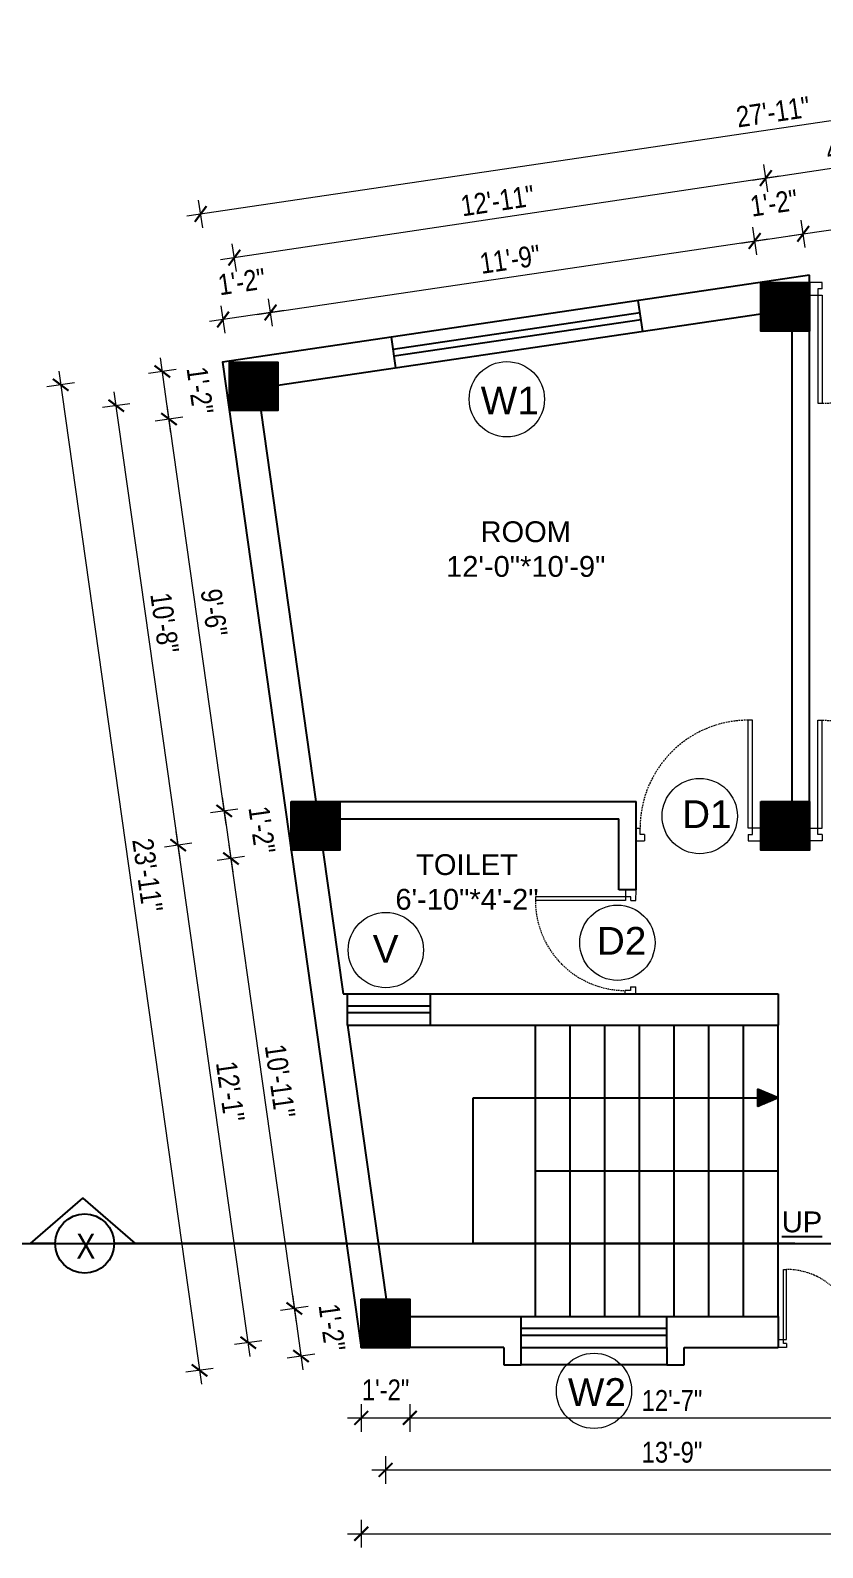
# Model space of a CAD drawing. Header units: inches. Extents: x -5142662 to -4941318, y -3361958 to -3160563.
# Drawn here: x -5009752.7 to -5009524.1, y -3262580.8 to -3262143.2 of the extents above; entities that cross this region are included whole.
import ezdxf

# ---------------------------------------------------------------- set-up
doc = ezdxf.new("R2010")
doc.units = ezdxf.units.IN
doc.header["$LTSCALE"] = 2
doc.header["$MEASUREMENT"] = 0
doc.header["$PDMODE"] = 34
doc.linetypes.add('HIDDEN', pattern=[0.375, 0.25, -0.125])
doc.layers.get('0').update_dxf_attribs({"linetype": 'CONTINUOUS'})
doc.layers.get('DEFPOINTS').update_dxf_attribs({"color": 141, "linetype": 'CONTINUOUS'})
doc.layers.add('A-Hatch', color=7, linetype='CONTINUOUS')
for name, color, linetype, lineweight in [('Annotate-Lite.w', 177, 'CONTINUOUS', 9), ('DIM 1-100', 4, 'CONTINUOUS', 13), ('Door-Window.w', 4, 'CONTINUOUS', 15), ('TEXT', 181, 'CONTINUOUS', 25)]:
    doc.layers.add(name, color=color, linetype=linetype, lineweight=lineweight)
doc.styles.add('ARAIL', font='ARIALN.TTF')
doc.styles.add('arial.', font='arial.ttf')
doc.styles.add('gaurav', font='arial.ttf')
doc.styles.get("Standard").update_dxf_attribs({"font": 'ARIALN.TTF'})
doc.dimstyles.new('1 by 96', dxfattribs={"dimtxt": 6, "dimasz": 4, "dimexe": 4, "dimexo": 4, "dimgap": 2, "dimtad": 1, "dimdec": 0, "dimzin": 0, "dimdsep": 46, "dimlunit": 4, "dimtxsty": 'Standard', "dimblk": 'ARCHTICK', "dimcen": 0, "dimdle": 4, "dimadec": 0, "dimazin": 0, "dimtfac": 1, "dimtdec": 0, "dimtix": 1, "dimtofl": 0, "dimtmove": 1, "dimatfit": 3, "dimldrblk": 'ARCHTICK', "dimfxl": 4, "dimfxlon": 1, "dimtolj": 1, "dimtzin": 0, "dimlwd": -1, "dimlwe": -1, "dimarcsym": 0})

# ---------------------------------------------------------------- blocks, each defined once
blk = doc.blocks.new('3-0')
at = {"ltscale": 3}
for p, q in [((11063.05, 10097.68), (11065.97, 10099.9)), ((11063.05, 10097.68), (11064.53, 10095.73)), ((11065.25, 10097.81), (11066.71, 10098.92)), ((11065.99, 10096.84), (11065.25, 10097.81)), ((11065.97, 10099.9), (11066.71, 10098.92)), ((11065.99, 10096.84), (11064.53, 10095.73)), ((11085.5, 10074.13), (11110.32, 10092.96)), ((11086.24, 10073.15), (11111.05, 10091.97)), ((11111.05, 10091.97), (11110.32, 10092.96)), ((11084.04, 10073.02), (11082.57, 10071.91)), ((11082.57, 10071.91), (11084.79, 10068.98)), ((11084.04, 10073.02), (11084.78, 10072.04)), ((11084.78, 10072.04), (11086.24, 10073.15)), ((11086.24, 10073.15), (11085.5, 10074.13)), ((11087.72, 10071.2), (11086.24, 10073.15)), ((11084.79, 10068.98), (11087.72, 10071.2))]:
    blk.add_line(p, q, dxfattribs=at)
at = {"layer": 'Door-Window.w', "color": 9, "linetype": 'HIDDEN', "lineweight": 18}
blk.add_arc((11085.5, 10074.13), 31.16, 37.1906, 127.1465, dxfattribs=at)
blk = doc.blocks.new('FDFDRE')
at = {"ltscale": 3}
for p, q in [((165701.11, -58637.82), (165701.1, -58641.5)), ((165704.78, -58637.83), (165701.11, -58637.82)), ((165704.78, -58639.66), (165703.55, -58639.66)), ((165703.55, -58639.66), (165703.55, -58641.5)), ((165704.78, -58639.66), (165704.78, -58637.83)), ((165766.98, -58637.83), (165770.65, -58637.82)), ((165766.98, -58639.66), (165766.98, -58637.83)), ((165766.98, -58639.66), (165768.2, -58639.66)), ((165768.2, -58639.66), (165768.2, -58641.5)), ((165770.65, -58637.82), (165770.65, -58641.5)), ((165701.1, -58641.5), (165703.55, -58641.5)), ((165703.55, -58641.5), (165703.53, -58672.63)), ((165703.55, -58641.5), (165704.78, -58641.5)), ((165704.78, -58641.5), (165704.76, -58672.65)), ((165766.98, -58641.5), (165767, -58672.65)), ((165768.2, -58641.5), (165766.98, -58641.5)), ((165770.65, -58641.5), (165768.2, -58641.5)), ((165768.2, -58641.5), (165768.22, -58672.63)), ((165703.53, -58672.63), (165704.76, -58672.65)), ((165768.22, -58672.63), (165767, -58672.65))]:
    blk.add_line(p, q, dxfattribs=at)
at = {"layer": 'Door-Window.w', "color": 9, "linetype": 'HIDDEN', "lineweight": 18}
for centre, start, end in [((165704.78, -58641.5), 269.96183, 3.38353), ((165766.98, -58641.5), 176.61647, 270.03817)]:
    blk.add_arc(centre, 31.16, start, end, dxfattribs=at)
blk = doc.blocks.new('_ArchTick')
at = {"color": 0, "linetype": 'ByBlock', "const_width": 0.15}
blk.add_lwpolyline([(-0.5, -0.5), (0.5, 0.5)], dxfattribs=at)
blk = doc.blocks.new('*D938')
at = {"layer": 'DEFPOINTS', "color": 0, "ltscale": 0.5, "transparency": 16777216}
for p in [(-5009657.19, -3262523.07), (-5009643.19, -3262523.07), (-5009643.19, -3262543.34)]:
    blk.add_point(p, dxfattribs=at)
at = {"layer": 'DIM 1-100', "color": 0, "ltscale": 0.5, "transparency": 16777216}
for p, q in [((-5009657.19, -3262539.34), (-5009657.19, -3262547.34)), ((-5009643.19, -3262539.34), (-5009643.19, -3262547.34)), ((-5009661.19, -3262543.34), (-5009639.19, -3262543.34))]:
    blk.add_line(p, q, dxfattribs=at)
at = {"layer": 'DIM 1-100', "color": 0, "ltscale": 0.5, "transparency": 16777216, "xscale": 4, "yscale": 4, "zscale": 4, "rotation": 180}
blk.add_blockref('_ArchTick', (-5009657.19, -3262543.34), dxfattribs=at)
at = {"layer": 'DIM 1-100', "color": 0, "ltscale": 0.5, "transparency": 16777216, "xscale": 4, "yscale": 4, "zscale": 4}
blk.add_blockref('_ArchTick', (-5009643.19, -3262543.34), dxfattribs=at)
at = {"layer": 'DIM 1-100', "color": 0, "ltscale": 0.5, "transparency": 16777216, "insert": (-5009650.19, -3262535.26), "char_height": 6, "attachment_point": 5}
blk.add_mtext('\\A1;1\'-2"', dxfattribs=at)
blk = doc.blocks.new('*D939')
at = {"layer": 'DEFPOINTS', "color": 0, "ltscale": 0.5, "transparency": 16777216}
for p in [(-5009643.19, -3262523.07), (-5009491.95, -3262523.07), (-5009491.95, -3262543.34)]:
    blk.add_point(p, dxfattribs=at)
at = {"layer": 'DIM 1-100', "color": 0, "ltscale": 0.5, "transparency": 16777216}
for p, q in [((-5009643.19, -3262539.34), (-5009643.19, -3262547.34)), ((-5009491.95, -3262539.34), (-5009491.95, -3262547.34)), ((-5009647.19, -3262543.34), (-5009487.95, -3262543.34))]:
    blk.add_line(p, q, dxfattribs=at)
at = {"layer": 'DIM 1-100', "color": 0, "ltscale": 0.5, "transparency": 16777216, "xscale": 4, "yscale": 4, "zscale": 4, "rotation": 180}
blk.add_blockref('_ArchTick', (-5009643.19, -3262543.34), dxfattribs=at)
at = {"layer": 'DIM 1-100', "color": 0, "ltscale": 0.5, "transparency": 16777216, "xscale": 4, "yscale": 4, "zscale": 4}
blk.add_blockref('_ArchTick', (-5009491.95, -3262543.34), dxfattribs=at)
at = {"layer": 'DIM 1-100', "color": 0, "ltscale": 0.5, "transparency": 16777216, "insert": (-5009567.57, -3262538.32), "char_height": 6, "attachment_point": 5}
blk.add_mtext('\\A1;12\'-7"', dxfattribs=at)
blk = doc.blocks.new('*D943')
at = {"layer": 'DEFPOINTS', "color": 0, "ltscale": 0.5, "transparency": 16777216}
for p in [(-5009695.26, -3262252.83), (-5009712.66, -3262255.28), (-5009677.4, -3262365.57)]:
    blk.add_point(p, dxfattribs=at)
at = {"layer": 'DIM 1-100', "color": 0, "ltscale": 0.5, "transparency": 16777216}
for p, q in [((-5009708.7, -3262254.72), (-5009716.62, -3262255.84)), ((-5009696.18, -3262372.25), (-5009713.21, -3262251.32)), ((-5009692.77, -3262367.74), (-5009700.7, -3262368.85))]:
    blk.add_line(p, q, dxfattribs=at)
at = {"layer": 'DIM 1-100', "color": 0, "ltscale": 0.5, "transparency": 16777216, "xscale": 4, "yscale": 4, "zscale": 4}
for p, rotation in [((-5009712.66, -3262255.28), 98.01894551889248), ((-5009696.73, -3262368.29), 278.0189455188925)]:
    blk.add_blockref('_ArchTick', p, dxfattribs=dict(at, rotation=rotation))
at = {"layer": 'DIM 1-100', "color": 0, "ltscale": 0.5, "transparency": 16777216, "insert": (-5009699.68, -3262311.08), "char_height": 6, "attachment_point": 5, "rotation": 278.0189}
blk.add_mtext('\\A1;9\'-6"', dxfattribs=at)
blk = doc.blocks.new('*D944')
at = {"layer": 'DEFPOINTS', "color": 0, "ltscale": 0.5, "transparency": 16777216}
for p in [(-5009714.59, -3262241.55), (-5009695.26, -3262238.83), (-5009695.26, -3262252.83)]:
    blk.add_point(p, dxfattribs=at)
at = {"layer": 'DIM 1-100', "color": 0, "ltscale": 0.5, "transparency": 16777216}
for p, q in [((-5009712.1, -3262259.24), (-5009715.15, -3262237.59)), ((-5009710.63, -3262240.99), (-5009718.55, -3262242.11)), ((-5009708.7, -3262254.72), (-5009716.62, -3262255.84))]:
    blk.add_line(p, q, dxfattribs=at)
at = {"layer": 'DIM 1-100', "color": 0, "ltscale": 0.5, "transparency": 16777216, "xscale": 4, "yscale": 4, "zscale": 4}
for p, rotation in [((-5009714.59, -3262241.55), 98.01894551889248), ((-5009712.66, -3262255.28), 278.0189455188925)]:
    blk.add_blockref('_ArchTick', p, dxfattribs=dict(at, rotation=rotation))
at = {"layer": 'DIM 1-100', "color": 0, "ltscale": 0.5, "transparency": 16777216, "insert": (-5009703.7, -3262247.02), "char_height": 6, "attachment_point": 5, "rotation": 278.0189}
blk.add_mtext('\\A1;1\'-2"', dxfattribs=at)
blk = doc.blocks.new('*D945')
at = {"layer": 'DEFPOINTS', "color": 0, "ltscale": 0.5, "transparency": 16777216}
for p in [(-5009677.4, -3262365.57), (-5009694.8, -3262382.02), (-5009677.4, -3262379.57)]:
    blk.add_point(p, dxfattribs=at)
at = {"layer": 'DIM 1-100', "color": 0, "ltscale": 0.5, "transparency": 16777216}
for p, q in [((-5009697.29, -3262364.33), (-5009694.24, -3262385.98)), ((-5009692.77, -3262367.74), (-5009700.7, -3262368.85)), ((-5009690.84, -3262381.46), (-5009698.76, -3262382.58))]:
    blk.add_line(p, q, dxfattribs=at)
at = {"layer": 'DIM 1-100', "color": 0, "ltscale": 0.5, "transparency": 16777216, "xscale": 4, "yscale": 4, "zscale": 4}
for p, rotation in [((-5009696.73, -3262368.29), 98.01894551889248), ((-5009694.8, -3262382.02), 278.0189455188925)]:
    blk.add_blockref('_ArchTick', p, dxfattribs=dict(at, rotation=rotation))
at = {"layer": 'DIM 1-100', "color": 0, "ltscale": 0.5, "transparency": 16777216, "insert": (-5009685.84, -3262373.76), "char_height": 6, "attachment_point": 5, "rotation": 278.0189}
blk.add_mtext('\\A1;1\'-2"', dxfattribs=at)
blk = doc.blocks.new('*D946')
at = {"layer": 'DEFPOINTS', "color": 0, "ltscale": 0.5, "transparency": 16777216}
for p in [(-5009677.4, -3262379.57), (-5009676.52, -3262511.79), (-5009657.19, -3262509.07)]:
    blk.add_point(p, dxfattribs=at)
at = {"layer": 'DIM 1-100', "color": 0, "ltscale": 0.5, "transparency": 16777216}
for p, q in [((-5009690.84, -3262381.46), (-5009698.76, -3262382.58)), ((-5009695.36, -3262378.06), (-5009675.96, -3262515.75)), ((-5009672.56, -3262511.24), (-5009680.48, -3262512.35))]:
    blk.add_line(p, q, dxfattribs=at)
at = {"layer": 'DIM 1-100', "color": 0, "ltscale": 0.5, "transparency": 16777216, "xscale": 4, "yscale": 4, "zscale": 4}
for p, rotation in [((-5009694.8, -3262382.02), 98.01894551889248), ((-5009676.52, -3262511.79), 278.0189455188925)]:
    blk.add_blockref('_ArchTick', p, dxfattribs=dict(at, rotation=rotation))
at = {"layer": 'DIM 1-100', "color": 0, "ltscale": 0.5, "transparency": 16777216, "insert": (-5009680.65, -3262446.2), "char_height": 6, "attachment_point": 5, "rotation": 278.0189}
blk.add_mtext('\\A1;10\'-11"', dxfattribs=at)
blk = doc.blocks.new('*D947')
at = {"layer": 'DEFPOINTS', "color": 0, "ltscale": 0.5, "transparency": 16777216}
for p in [(-5009657.19, -3262509.07), (-5009674.58, -3262525.52), (-5009657.19, -3262523.07)]:
    blk.add_point(p, dxfattribs=at)
at = {"layer": 'DIM 1-100', "color": 0, "ltscale": 0.5, "transparency": 16777216}
for p, q in [((-5009677.08, -3262507.83), (-5009674.03, -3262529.48)), ((-5009672.56, -3262511.24), (-5009680.48, -3262512.35)), ((-5009670.62, -3262524.96), (-5009678.55, -3262526.08))]:
    blk.add_line(p, q, dxfattribs=at)
at = {"layer": 'DIM 1-100', "color": 0, "ltscale": 0.5, "transparency": 16777216, "xscale": 4, "yscale": 4, "zscale": 4}
for p, rotation in [((-5009676.52, -3262511.79), 98.01894551889248), ((-5009674.58, -3262525.52), 278.0189455188925)]:
    blk.add_blockref('_ArchTick', p, dxfattribs=dict(at, rotation=rotation))
at = {"layer": 'DIM 1-100', "color": 0, "ltscale": 0.5, "transparency": 16777216, "insert": (-5009665.63, -3262517.26), "char_height": 6, "attachment_point": 5, "rotation": 278.0189}
blk.add_mtext('\\A1;1\'-2"', dxfattribs=at)
blk = doc.blocks.new('*D948')
at = {"layer": 'DEFPOINTS', "color": 0, "ltscale": 0.5, "transparency": 16777216}
for p in [(-5009670.4, -3262372.57), (-5009710.03, -3262378.15), (-5009650.19, -3262516.07)]:
    blk.add_point(p, dxfattribs=at)
at = {"layer": 'DIM 1-100', "color": 0, "ltscale": 0.5, "transparency": 16777216}
for p, q in [((-5009706.07, -3262377.59), (-5009713.99, -3262378.71)), ((-5009689.26, -3262525.61), (-5009710.59, -3262374.19)), ((-5009685.85, -3262521.09), (-5009693.78, -3262522.21))]:
    blk.add_line(p, q, dxfattribs=at)
at = {"layer": 'DIM 1-100', "color": 0, "ltscale": 0.5, "transparency": 16777216, "xscale": 4, "yscale": 4, "zscale": 4}
for p, rotation in [((-5009710.03, -3262378.15), 98.01894551876403), ((-5009689.81, -3262521.65), 278.018945518764)]:
    blk.add_blockref('_ArchTick', p, dxfattribs=dict(at, rotation=rotation))
at = {"layer": 'DIM 1-100', "color": 0, "ltscale": 0.5, "transparency": 16777216, "insert": (-5009694.96, -3262449.2), "char_height": 6, "attachment_point": 5, "rotation": 278.0189}
blk.add_mtext('\\A1;12\'-1"', dxfattribs=at)
blk = doc.blocks.new('*D949')
at = {"layer": 'DEFPOINTS', "color": 0, "ltscale": 0.5, "transparency": 16777216}
for p in [(-5009688.26, -3262245.83), (-5009727.89, -3262251.41), (-5009670.4, -3262372.57)]:
    blk.add_point(p, dxfattribs=at)
at = {"layer": 'DIM 1-100', "color": 0, "ltscale": 0.5, "transparency": 16777216}
for p, q in [((-5009709.47, -3262382.11), (-5009728.44, -3262247.45)), ((-5009723.92, -3262250.85), (-5009731.85, -3262251.97)), ((-5009706.07, -3262377.59), (-5009713.99, -3262378.71))]:
    blk.add_line(p, q, dxfattribs=at)
at = {"layer": 'DIM 1-100', "color": 0, "ltscale": 0.5, "transparency": 16777216, "xscale": 4, "yscale": 4, "zscale": 4}
for p, rotation in [((-5009727.89, -3262251.41), 98.018945518764), ((-5009710.03, -3262378.15), 278.018945518764)]:
    blk.add_blockref('_ArchTick', p, dxfattribs=dict(at, rotation=rotation))
at = {"layer": 'DIM 1-100', "color": 0, "ltscale": 0.5, "transparency": 16777216, "insert": (-5009713.94, -3262314.07), "char_height": 6, "attachment_point": 5, "rotation": 278.0189}
blk.add_mtext('\\A1;10\'-8"', dxfattribs=at)
blk = doc.blocks.new('*D950')
at = {"layer": 'DEFPOINTS', "color": 0, "ltscale": 0.5, "transparency": 16777216}
for p in [(-5009697.23, -3262238.83), (-5009657.19, -3262523.07), (-5009703.86, -3262529.64)]:
    blk.add_point(p, dxfattribs=at)
at = {"layer": 'DIM 1-100', "color": 0, "ltscale": 0.5, "transparency": 16777216}
for p, q in [((-5009744.46, -3262241.44), (-5009703.3, -3262533.61)), ((-5009739.94, -3262244.84), (-5009747.86, -3262245.96)), ((-5009699.9, -3262529.09), (-5009707.82, -3262530.2))]:
    blk.add_line(p, q, dxfattribs=at)
at = {"layer": 'DIM 1-100', "color": 0, "ltscale": 0.5, "transparency": 16777216, "xscale": 4, "yscale": 4, "zscale": 4}
for p, rotation in [((-5009743.9, -3262245.4), 98.01894551889016), ((-5009703.86, -3262529.64), 278.0189455188902)]:
    blk.add_blockref('_ArchTick', p, dxfattribs=dict(at, rotation=rotation))
at = {"layer": 'DIM 1-100', "color": 0, "ltscale": 0.5, "transparency": 16777216, "insert": (-5009718.87, -3262386.82), "char_height": 6, "attachment_point": 5, "rotation": 278.0189}
blk.add_mtext('\\A1;23\'-11"', dxfattribs=at)
blk = doc.blocks.new('*D951')
at = {"layer": 'DEFPOINTS', "color": 0, "ltscale": 0.5, "transparency": 16777216}
for p in [(-5009650.19, -3262516.07), (-5009484.95, -3262516.07), (-5009484.95, -3262558.35)]:
    blk.add_point(p, dxfattribs=at)
at = {"layer": 'DIM 1-100', "color": 0, "ltscale": 0.5, "transparency": 16777216}
for p, q in [((-5009650.19, -3262554.35), (-5009650.19, -3262562.35)), ((-5009484.95, -3262554.35), (-5009484.95, -3262562.35)), ((-5009654.19, -3262558.35), (-5009480.95, -3262558.35))]:
    blk.add_line(p, q, dxfattribs=at)
at = {"layer": 'DIM 1-100', "color": 0, "ltscale": 0.5, "transparency": 16777216, "xscale": 4, "yscale": 4, "zscale": 4, "rotation": 180}
blk.add_blockref('_ArchTick', (-5009650.19, -3262558.35), dxfattribs=at)
at = {"layer": 'DIM 1-100', "color": 0, "ltscale": 0.5, "transparency": 16777216, "xscale": 4, "yscale": 4, "zscale": 4}
blk.add_blockref('_ArchTick', (-5009484.95, -3262558.35), dxfattribs=at)
at = {"layer": 'DIM 1-100', "color": 0, "ltscale": 0.5, "transparency": 16777216, "insert": (-5009567.57, -3262553.29), "char_height": 6, "attachment_point": 5}
blk.add_mtext('\\A1;13\'-9"', dxfattribs=at)
blk = doc.blocks.new('*D953')
at = {"layer": 'DEFPOINTS', "color": 0, "ltscale": 0.5, "transparency": 16777216}
for p in [(-5009657.19, -3262523.07), (-5009353.21, -3262523.07), (-5009353.21, -3262576.77)]:
    blk.add_point(p, dxfattribs=at)
at = {"layer": 'DIM 1-100', "color": 0, "ltscale": 0.5, "transparency": 16777216}
for p, q in [((-5009657.19, -3262572.77), (-5009657.19, -3262580.77)), ((-5009353.21, -3262572.77), (-5009353.21, -3262580.77)), ((-5009661.19, -3262576.77), (-5009349.21, -3262576.77))]:
    blk.add_line(p, q, dxfattribs=at)
at = {"layer": 'DIM 1-100', "color": 0, "ltscale": 0.5, "transparency": 16777216, "xscale": 4, "yscale": 4, "zscale": 4, "rotation": 180}
blk.add_blockref('_ArchTick', (-5009657.19, -3262576.77), dxfattribs=at)
at = {"layer": 'DIM 1-100', "color": 0, "ltscale": 0.5, "transparency": 16777216, "xscale": 4, "yscale": 4, "zscale": 4}
blk.add_blockref('_ArchTick', (-5009353.21, -3262576.77), dxfattribs=at)
at = {"layer": 'DIM 1-100', "color": 0, "ltscale": 0.5, "transparency": 16777216, "insert": (-5009505.2, -3262571.71), "char_height": 6, "attachment_point": 5}
blk.add_mtext('\\A1;25\'-4"', dxfattribs=at)
blk = doc.blocks.new('*D962')
at = {"layer": 'DEFPOINTS', "color": 0, "ltscale": 0.5, "transparency": 16777216}
for p in [(-5009543.72, -3262203.91), (-5009541.95, -3262215.89), (-5009681.26, -3262238.83)]:
    blk.add_point(p, dxfattribs=at)
at = {"layer": 'DIM 1-100', "color": 0, "ltscale": 0.5, "transparency": 16777216}
for p, q in [((-5009543.14, -3262207.87), (-5009544.3, -3262199.96)), ((-5009687.32, -3262225.13), (-5009539.76, -3262203.33)), ((-5009682.78, -3262228.5), (-5009683.95, -3262220.59))]:
    blk.add_line(p, q, dxfattribs=at)
at = {"layer": 'DIM 1-100', "color": 0, "ltscale": 0.5, "transparency": 16777216, "xscale": 4, "yscale": 4, "zscale": 4}
for p, rotation in [((-5009543.72, -3262203.91), 8.403880657181384), ((-5009683.37, -3262224.54), 188.4038806571814)]:
    blk.add_blockref('_ArchTick', p, dxfattribs=dict(at, rotation=rotation))
at = {"layer": 'DIM 1-100', "color": 0, "ltscale": 0.5, "transparency": 16777216, "insert": (-5009614.28, -3262209.22), "char_height": 6, "attachment_point": 5, "rotation": 8.4039}
blk.add_mtext('\\A1;11\'-9"', dxfattribs=at)
blk = doc.blocks.new('*D963')
at = {"layer": 'DEFPOINTS', "color": 0, "ltscale": 0.5, "transparency": 16777216}
for p in [(-5009529.72, -3262201.85), (-5009527.95, -3262213.82), (-5009541.95, -3262215.89)]:
    blk.add_point(p, dxfattribs=at)
at = {"layer": 'DIM 1-100', "color": 0, "ltscale": 0.5, "transparency": 16777216}
for p, q in [((-5009529.14, -3262205.8), (-5009530.3, -3262197.89)), ((-5009547.68, -3262204.5), (-5009525.76, -3262201.26)), ((-5009543.14, -3262207.87), (-5009544.3, -3262199.96))]:
    blk.add_line(p, q, dxfattribs=at)
at = {"layer": 'DIM 1-100', "color": 0, "ltscale": 0.5, "transparency": 16777216, "xscale": 4, "yscale": 4, "zscale": 4}
for p, rotation in [((-5009543.72, -3262203.91), 188.4038806571814), ((-5009529.72, -3262201.85), 8.403880657181384)]:
    blk.add_blockref('_ArchTick', p, dxfattribs=dict(at, rotation=rotation))
at = {"layer": 'DIM 1-100', "color": 0, "ltscale": 0.5, "transparency": 16777216, "insert": (-5009538.18, -3262192.96), "char_height": 6, "attachment_point": 5, "rotation": 8.4039}
blk.add_mtext('\\A1;1\'-2"', dxfattribs=at)
blk = doc.blocks.new('*D964')
at = {"layer": 'DEFPOINTS', "color": 0, "ltscale": 0.5, "transparency": 16777216}
for p in [(-5009493.72, -3262196.53), (-5009491.95, -3262208.5), (-5009527.95, -3262213.82)]:
    blk.add_point(p, dxfattribs=at)
at = {"layer": 'DIM 1-100', "color": 0, "ltscale": 0.5, "transparency": 16777216}
for p, q in [((-5009493.14, -3262200.48), (-5009494.3, -3262192.57)), ((-5009533.68, -3262202.43), (-5009489.76, -3262195.94)), ((-5009529.14, -3262205.8), (-5009530.3, -3262197.89))]:
    blk.add_line(p, q, dxfattribs=at)
at = {"layer": 'DIM 1-100', "color": 0, "ltscale": 0.5, "transparency": 16777216, "xscale": 4, "yscale": 4, "zscale": 4}
for p, rotation in [((-5009493.72, -3262196.53), 8.403880657181384), ((-5009529.72, -3262201.85), 188.4038806571814)]:
    blk.add_blockref('_ArchTick', p, dxfattribs=dict(at, rotation=rotation))
at = {"layer": 'DIM 1-100', "color": 0, "ltscale": 0.5, "transparency": 16777216, "insert": (-5009512.46, -3262194.18), "char_height": 6, "attachment_point": 5, "rotation": 8.4039}
blk.add_mtext("\\A1;3'", dxfattribs=at)
blk = doc.blocks.new('*D968')
at = {"layer": 'DEFPOINTS', "color": 0, "ltscale": 0.5, "transparency": 16777216}
for p in [(-5009697.07, -3262226.57), (-5009695.26, -3262238.83), (-5009681.26, -3262238.83)]:
    blk.add_point(p, dxfattribs=at)
at = {"layer": 'DIM 1-100', "color": 0, "ltscale": 0.5, "transparency": 16777216}
for p, q in [((-5009679.41, -3262223.96), (-5009701.03, -3262227.15)), ((-5009696.48, -3262230.53), (-5009697.65, -3262222.61)), ((-5009682.78, -3262228.5), (-5009683.95, -3262220.59))]:
    blk.add_line(p, q, dxfattribs=at)
at = {"layer": 'DIM 1-100', "color": 0, "ltscale": 0.5, "transparency": 16777216, "xscale": 4, "yscale": 4, "zscale": 4}
for p, rotation in [((-5009697.07, -3262226.57), 188.4038806571814), ((-5009683.37, -3262224.54), 8.403880657181393)]:
    blk.add_blockref('_ArchTick', p, dxfattribs=dict(at, rotation=rotation))
at = {"layer": 'DIM 1-100', "color": 0, "ltscale": 0.5, "transparency": 16777216, "insert": (-5009691.68, -3262215.64), "char_height": 6, "attachment_point": 5, "rotation": 8.4039}
blk.add_mtext('\\A1;1\'-2"', dxfattribs=at)
blk = doc.blocks.new('*D969')
at = {"layer": 'DEFPOINTS', "color": 0, "ltscale": 0.5, "transparency": 16777216}
for p in [(-5009693.81, -3262208.72), (-5009534.95, -3262222.89), (-5009688.26, -3262245.83)]:
    blk.add_point(p, dxfattribs=at)
at = {"layer": 'DIM 1-100', "color": 0, "ltscale": 0.5, "transparency": 16777216}
for p, q in [((-5009539.91, -3262189.74), (-5009541.1, -3262181.82)), ((-5009536.55, -3262185.19), (-5009697.77, -3262209.31)), ((-5009693.22, -3262212.68), (-5009694.4, -3262204.76))]:
    blk.add_line(p, q, dxfattribs=at)
at = {"layer": 'DIM 1-100', "color": 0, "ltscale": 0.5, "transparency": 16777216, "xscale": 4, "yscale": 4, "zscale": 4}
for p, rotation in [((-5009540.5, -3262185.78), 8.510423086332324), ((-5009693.81, -3262208.72), 188.5104230863323)]:
    blk.add_blockref('_ArchTick', p, dxfattribs=dict(at, rotation=rotation))
at = {"layer": 'DIM 1-100', "color": 0, "ltscale": 0.5, "transparency": 16777216, "insert": (-5009617.9, -3262192.29), "char_height": 6, "attachment_point": 5, "rotation": 8.5104}
blk.add_mtext('\\A1;12\'-11"', dxfattribs=at)
blk = doc.blocks.new('*D970')
at = {"layer": 'DEFPOINTS', "color": 0, "ltscale": 0.5, "transparency": 16777216}
for p in [(-5009490.52, -3262178.3), (-5009484.95, -3262215.5), (-5009534.95, -3262222.89)]:
    blk.add_point(p, dxfattribs=at)
at = {"layer": 'DIM 1-100', "color": 0, "ltscale": 0.5, "transparency": 16777216}
for p, q in [((-5009489.93, -3262182.26), (-5009491.11, -3262174.34)), ((-5009544.46, -3262186.37), (-5009486.56, -3262177.71)), ((-5009539.91, -3262189.74), (-5009541.1, -3262181.82))]:
    blk.add_line(p, q, dxfattribs=at)
at = {"layer": 'DIM 1-100', "color": 0, "ltscale": 0.5, "transparency": 16777216, "xscale": 4, "yscale": 4, "zscale": 4}
for p, rotation in [((-5009490.52, -3262178.3), 8.510423086332313), ((-5009540.5, -3262185.78), 188.5104230863323)]:
    blk.add_blockref('_ArchTick', p, dxfattribs=dict(at, rotation=rotation))
at = {"layer": 'DIM 1-100', "color": 0, "ltscale": 0.5, "transparency": 16777216, "insert": (-5009516.26, -3262177.03), "char_height": 6, "attachment_point": 5, "rotation": 8.5104}
blk.add_mtext('\\A1;4\'-3"', dxfattribs=at)
blk = doc.blocks.new('*D993')
at = {"layer": 'DEFPOINTS', "color": 0, "ltscale": 0.5, "transparency": 16777216}
for p in [(-5009365.51, -3262189.82), (-5009703.54, -3262196.13), (-5009697.23, -3262238.83)]:
    blk.add_point(p, dxfattribs=at)
at = {"layer": 'DIM 1-100', "color": 0, "ltscale": 0.5, "transparency": 16777216}
for p, q in [((-5009371.23, -3262151.08), (-5009372.4, -3262143.17)), ((-5009367.86, -3262146.54), (-5009707.5, -3262196.71)), ((-5009702.95, -3262200.09), (-5009704.12, -3262192.17))]:
    blk.add_line(p, q, dxfattribs=at)
at = {"layer": 'DIM 1-100', "color": 0, "ltscale": 0.5, "transparency": 16777216, "xscale": 4, "yscale": 4, "zscale": 4}
for p, rotation in [((-5009371.82, -3262147.12), 8.403880655919362), ((-5009703.54, -3262196.13), 188.4038806559193)]:
    blk.add_blockref('_ArchTick', p, dxfattribs=dict(at, rotation=rotation))
at = {"layer": 'DIM 1-100', "color": 0, "ltscale": 0.5, "transparency": 16777216, "insert": (-5009538.41, -3262166.67), "char_height": 6, "attachment_point": 5, "rotation": 8.4039}
blk.add_mtext('\\A1;27\'-11"', dxfattribs=at)

msp = doc.modelspace()

# ---------------------------------------------------------------- hatches: boundary and pattern name
at = {"layer": 'A-Hatch', "ltscale": 0.5}
h = msp.add_hatch(dxfattribs=at)
h.set_pattern_fill('ANSI31', color=256)
h.set_pattern_definition([(45, (81890.7623, -3810.41558), (-0.0883883476483, 0.0883883476483), [])])
h.paths.add_polyline_path([(-5009527.95, -3262215.89), (-5009541.95, -3262215.89), (-5009541.95, -3262229.89), (-5009527.95, -3262229.89)])
h = msp.add_hatch(dxfattribs=at)
h.set_pattern_fill('ANSI31', color=256)
h.set_pattern_definition([(45, (81737.4553, -3833.35598), (-0.0883883476483, 0.0883883476483), [])])
h.paths.add_polyline_path([(-5009681.26, -3262238.83), (-5009695.26, -3262238.83), (-5009695.26, -3262252.83), (-5009681.26, -3262252.83)])
h = msp.add_hatch(dxfattribs=at)
h.set_pattern_fill('ANSI31', color=256)
h.set_pattern_definition([(45, (81755.3106, -3960.09894), (-0.0883883476483, 0.0883883476483), [])])
h.paths.add_polyline_path([(-5009663.4, -3262365.57), (-5009677.4, -3262365.57), (-5009677.4, -3262379.57), (-5009663.4, -3262379.57)])
h = msp.add_hatch(dxfattribs=at)
h.set_pattern_fill('ANSI31', color=256)
h.set_pattern_definition([(45, (81890.7623, -3960.09894), (-0.0883883476483, 0.0883883476483), [])])
h.paths.add_polyline_path([(-5009527.95, -3262365.57), (-5009541.95, -3262365.57), (-5009541.95, -3262379.57), (-5009527.95, -3262379.57)])
h = msp.add_hatch(dxfattribs=at)
h.set_pattern_fill('ANSI31', color=256)
h.set_pattern_definition([(45, (81717.5869, -3672.84031), (-0.0883883476483, 0.0883883476483), [])])
h.paths.add_polyline_path([(-5009542.87, -3262448.56), (-5009542.87, -3262453.58), (-5009536.95, -3262451.07)])
h = msp.add_hatch(dxfattribs=at)
h.set_pattern_fill('ANSI31', color=256)
h.set_pattern_definition([(45, (81775.5266, -4103.59894), (-0.0883883476483, 0.0883883476483), [])])
h.paths.add_polyline_path([(-5009643.19, -3262509.07), (-5009657.19, -3262509.07), (-5009657.19, -3262523.07), (-5009643.19, -3262523.07)])

# ---------------------------------------------------------------- linework, layer by layer
at = {"ltscale": 0.5}
for p, q in [((-5009527.95, -3262215.89), (-5009527.95, -3262213.82)), ((-5009575.99, -3262230.01), (-5009577.31, -3262221.11)), ((-5009527.95, -3262370.07), (-5009527.95, -3262223.11)), ((-5009541.95, -3262224.98), (-5009681.26, -3262245.56)), ((-5009648.02, -3262235.09), (-5009576.79, -3262224.57)), ((-5009647.73, -3262237.07), (-5009576.5, -3262226.55)), ((-5009647.22, -3262240.54), (-5009648.53, -3262231.63)), ((-5009532.95, -3262365.57), (-5009532.95, -3262229.89)), ((-5009686.17, -3262252.83), (-5009670.29, -3262365.57)), ((-5009663.4, -3262365.57), (-5009577.95, -3262365.57)), ((-5009577.95, -3262391.07), (-5009577.95, -3262365.57)), ((-5009663.4, -3262370.57), (-5009582.95, -3262370.57)), ((-5009582.95, -3262391.07), (-5009582.95, -3262370.57)), ((-5009668.31, -3262379.57), (-5009662.47, -3262421.07)), ((-5009577.95, -3262391.07), (-5009582.95, -3262391.07)), ((-5009662.47, -3262421.07), (-5009536.95, -3262421.07)), ((-5009661.2, -3262430.07), (-5009661.2, -3262421.07)), ((-5009637.2, -3262430.07), (-5009637.2, -3262421.07)), ((-5009536.95, -3262421.07), (-5009536.95, -3262430.07)), ((-5009637.2, -3262424.57), (-5009661.2, -3262424.57)), ((-5009637.2, -3262426.57), (-5009661.2, -3262426.57)), ((-5009661.2, -3262430.07), (-5009650.07, -3262509.07)), ((-5009661.2, -3262430.07), (-5009536.95, -3262430.07)), ((-5009606.95, -3262472.07), (-5009606.95, -3262430.07)), ((-5009596.95, -3262472.07), (-5009596.95, -3262430.07)), ((-5009586.95, -3262472.07), (-5009586.95, -3262430.07)), ((-5009576.95, -3262472.07), (-5009576.95, -3262430.07)), ((-5009566.95, -3262472.07), (-5009566.95, -3262430.07)), ((-5009556.95, -3262472.07), (-5009556.95, -3262430.07)), ((-5009546.95, -3262472.07), (-5009546.95, -3262430.07)), ((-5009536.95, -3262472.07), (-5009536.95, -3262430.07)), ((-5009624.88, -3262493.07), (-5009624.88, -3262451.07)), ((-5009624.88, -3262451.07), (-5009542.87, -3262451.07)), ((-5009536.95, -3262451.07), (-5009542.87, -3262448.56)), ((-5009542.87, -3262448.56), (-5009542.87, -3262453.58)), ((-5009536.95, -3262451.07), (-5009542.87, -3262453.58)), ((-5009606.95, -3262514.07), (-5009606.95, -3262472.07)), ((-5009606.95, -3262472.07), (-5009536.95, -3262472.07)), ((-5009596.95, -3262514.07), (-5009596.95, -3262472.07)), ((-5009586.95, -3262514.07), (-5009586.95, -3262472.07)), ((-5009576.95, -3262514.07), (-5009576.95, -3262472.07)), ((-5009566.95, -3262514.07), (-5009566.95, -3262472.07)), ((-5009556.95, -3262514.07), (-5009556.95, -3262472.07)), ((-5009546.95, -3262514.07), (-5009546.95, -3262472.07)), ((-5009536.95, -3262514.07), (-5009536.95, -3262472.07)), ((-5009532.11, -3262493.07), (-5009624.88, -3262493.07)), ((-5009643.19, -3262514.07), (-5009536.95, -3262514.07)), ((-5009611.07, -3262523.07), (-5009611.07, -3262514.07)), ((-5009569.07, -3262517.57), (-5009611.07, -3262517.57)), ((-5009569.07, -3262523.07), (-5009569.07, -3262514.07)), ((-5009536.95, -3262514.07), (-5009536.95, -3262523.07)), ((-5009569.07, -3262519.57), (-5009611.07, -3262519.57)), ((-5009616.07, -3262523.07), (-5009643.19, -3262523.07)), ((-5009616.07, -3262523.07), (-5009616.07, -3262528.07)), ((-5009611.07, -3262528.07), (-5009611.07, -3262523.07)), ((-5009569.07, -3262523.07), (-5009569.07, -3262528.07)), ((-5009564.07, -3262528.07), (-5009564.07, -3262523.07)), ((-5009564.07, -3262523.07), (-5009536.95, -3262523.07)), ((-5009616.07, -3262528.07), (-5009611.07, -3262528.07)), ((-5009569.07, -3262528.07), (-5009611.07, -3262528.07)), ((-5009569.07, -3262528.07), (-5009564.07, -3262528.07))]:
    msp.add_line(p, q, dxfattribs=at)
msp.add_xline((-5002215.26, -3262493.07), (1, 0), dxfattribs=at)
for points in [[(-5009527.95, -3262213.82), (-5009697.23, -3262238.83), (-5009657.19, -3262523.07), (-5009643.19, -3262523.07)], [(-5009611.07, -3262523.07), (-5009569.07, -3262523.07)]]:
    msp.add_lwpolyline(points, dxfattribs=at)
for points in [[(-5009541.95, -3262215.89), (-5009527.95, -3262215.89), (-5009527.95, -3262229.89), (-5009541.95, -3262229.89)], [(-5009695.26, -3262238.83), (-5009681.26, -3262238.83), (-5009681.26, -3262252.83), (-5009695.26, -3262252.83)], [(-5009677.4, -3262365.57), (-5009663.4, -3262365.57), (-5009663.4, -3262379.57), (-5009677.4, -3262379.57)], [(-5009541.95, -3262365.57), (-5009527.95, -3262365.57), (-5009527.95, -3262379.57), (-5009541.95, -3262379.57)], [(-5009657.19, -3262509.07), (-5009643.19, -3262509.07), (-5009643.19, -3262523.07), (-5009657.19, -3262523.07)]]:
    msp.add_lwpolyline(points, close=True, dxfattribs=at)
at = {"layer": 'Annotate-Lite.w', "ltscale": 0.005}
for centre in [(-5009615.22, -3262249.56), (-5009559.57, -3262369.77), (-5009650.12, -3262408.43), (-5009583.33, -3262406.31), (-5009590.07, -3262535.54)]:
    msp.add_circle(centre, 10.86, dxfattribs=at)
at = {"layer": 'TEXT'}
for points in [[(-5009745.52, -3262493.07), (-5009752.66, -3262493.07), (-5009737.52, -3262479.98), (-5009722.38, -3262493.07)], [(-5009661.41, -3262493.07), (-5009728.45, -3262493.07)]]:
    msp.add_lwpolyline(points, dxfattribs=at)
msp.add_circle((-5009736.99, -3262493.07), 8.53, dxfattribs=at)

# ---------------------------------------------------------------- block references
at = {"layer": 'Door-Window.w', "linetype": 'ByBlock'}
for p, xscale, yscale, zscale, rotation in [((-5010848.51, -3247302.15), 0.9997910039992908, 0.9997910037636757, 0.9997910039624013, 232.8094047736232), ((-5008221.39, -3277290.69), 0.999791003999291, 0.9997910037636757, 0.9997910039624013, 52.80940477362314), ((-5010848.51, -3277290.69), -0.9997910039992908, 0.9997910037636757, 0.9997910039624013, 307.1905952263768), ((-4997148.39, -3261307.16), 0.8331589851548311, 0.8331589852459729, 0.8331589850765497, 142.7330628721138)]:
    msp.add_blockref('3-0', p, dxfattribs=dict(at, xscale=xscale, yscale=yscale, zscale=zscale, rotation=rotation))
at = {"layer": 'Door-Window.w', "ltscale": 0.005, "xscale": 0.6470768260790415, "yscale": 0.6470768260790415, "zscale": 0.6470768261384909, "rotation": 180}
msp.add_blockref('FDFDRE', (-4902270.6, -3300466.25), dxfattribs=at)

# ---------------------------------------------------------------- texts
at = {"layer": 'Annotate-Lite.w', "ltscale": 0.005, "char_height": 8, "style": 'gaurav'}
for s, insert, attachment_point in [('W1', (-5009622.76, -3262245.91), 1), ('D1', (-5009564.66, -3262365.21), 1), ('D2', (-5009589.25, -3262401.76), 1), ('V', (-5009653.91, -3262412.08), 7), ('W2', (-5009597.61, -3262531.89), 1)]:
    msp.add_mtext_dynamic_manual_height_columns(s, width=8, gutter_width=100, heights=[0], dxfattribs=dict(at, insert=insert, attachment_point=attachment_point))
at = {"layer": 'TEXT', "lineweight": -2, "char_height": 6, "attachment_point": 5, "style": 'arial.'}
for s, insert in [('ROOM\\P12\'-0"*10\'-9"', (-5009609.76, -3262292.81)), ('TOILET\\P6\'-10"*4\'-2"', (-5009626.71, -3262388.82))]:
    msp.add_mtext_dynamic_manual_height_columns(s, width=45.7314, gutter_width=30, heights=[0], dxfattribs=dict(at, insert=insert))
at = {"layer": 'TEXT', "lineweight": -2, "insert": (-5009530.08, -3262486.86), "char_height": 6, "width": 26.6739, "attachment_point": 5, "style": 'arial.'}
msp.add_mtext('{\\LUP}', dxfattribs=at)
at = {"layer": 'TEXT', "insert": (-5009733.9, -3262490.23), "char_height": 7.2, "attachment_point": 3, "style": 'ARAIL'}
msp.add_mtext_dynamic_manual_height_columns('X', width=125.4648, gutter_width=90, heights=[0], dxfattribs=at)

# ---------------------------------------------------------------- dimensions: what is measured, and where the dimension line sits
at = {"layer": 'DIM 1-100', "ltscale": 0.5}
for p1, p2, distance, picture, middle in [((-5009365.51, -3262189.82), (-5009697.23, -3262238.83), -43.16, '*D993', (-5009538.41, -3262166.67)), ((-5009534.95, -3262222.89), (-5009688.26, -3262245.83), -37.52, '*D969', (-5009617.9, -3262192.29)), ((-5009697.23, -3262238.83), (-5009657.19, -3262523.07), -47.13, '*D950', (-5009718.87, -3262386.82)), ((-5009650.19, -3262516.07), (-5009670.4, -3262372.57), 40.02, '*D948', (-5009694.96, -3262449.2))]:
    dim = msp.add_aligned_dim(p1=p1, p2=p2, distance=distance, dimstyle='1 by 96', dxfattribs=at)
    dim.commit()
    dim.dimension.update_dxf_attribs({"geometry": picture, "text_midpoint": middle})
for base, p1, p2, angle, picture, middle in [((-5009490.52, -3262178.3), (-5009534.95, -3262222.89), (-5009484.95, -3262215.5), 8.5104, '*D970', (-5009516.26, -3262177.03)), ((-5009493.72, -3262196.53), (-5009527.95, -3262213.82), (-5009491.95, -3262208.5), 188.4039, '*D964', (-5009512.46, -3262194.18)), ((-5009543.72, -3262203.91), (-5009681.26, -3262238.83), (-5009541.95, -3262215.89), 188.4039, '*D962', (-5009614.28, -3262209.22)), ((-5009727.89, -3262251.41), (-5009670.4, -3262372.57), (-5009688.26, -3262245.83), 278.0189, '*D949', (-5009713.94, -3262314.07)), ((-5009712.66, -3262255.28), (-5009677.4, -3262365.57), (-5009695.26, -3262252.83), 278.0189, '*D943', (-5009699.68, -3262311.08)), ((-5009676.52, -3262511.79), (-5009677.4, -3262379.57), (-5009657.19, -3262509.07), 278.0189, '*D946', (-5009680.65, -3262446.2))]:
    dim = msp.add_linear_dim(base=base, p1=p1, p2=p2, angle=angle, dimstyle='1 by 96', dxfattribs=at)
    dim.commit()
    dim.dimension.update_dxf_attribs({"geometry": picture, "text_midpoint": middle})
for base, p1, p2, angle, picture, middle in [((-5009529.72, -3262201.85), (-5009541.95, -3262215.89), (-5009527.95, -3262213.82), 188.4039, '*D963', (-5009537.45, -3262197.92)), ((-5009697.07, -3262226.57), (-5009681.26, -3262238.83), (-5009695.26, -3262238.83), 188.4039, '*D968', (-5009690.95, -3262220.6)), ((-5009714.59, -3262241.55), (-5009695.26, -3262252.83), (-5009695.26, -3262238.83), 278.0189, '*D944', (-5009708.66, -3262247.71)), ((-5009694.8, -3262382.02), (-5009677.4, -3262365.57), (-5009677.4, -3262379.57), 278.0189, '*D945', (-5009690.8, -3262374.46)), ((-5009674.58, -3262525.52), (-5009657.19, -3262509.07), (-5009657.19, -3262523.07), 278.0189, '*D947', (-5009670.59, -3262517.96))]:
    dim = msp.add_linear_dim(base=base, p1=p1, p2=p2, angle=angle, dimstyle='1 by 96', dxfattribs=at)
    dim.commit()
    dim.dimension.update_dxf_attribs({"geometry": picture, "text_midpoint": middle, "dimtype": 160})
for base, p1, p2, picture, middle in [((-5009484.95, -3262558.35), (-5009650.19, -3262516.07), (-5009484.95, -3262516.07), '*D951', (-5009567.57, -3262553.29)), ((-5009353.21, -3262576.77), (-5009657.19, -3262523.07), (-5009353.21, -3262523.07), '*D953', (-5009505.2, -3262571.71)), ((-5009491.95, -3262543.34), (-5009643.19, -3262523.07), (-5009491.95, -3262523.07), '*D939', (-5009567.57, -3262538.32))]:
    dim = msp.add_linear_dim(base=base, p1=p1, p2=p2, dimstyle='1 by 96', dxfattribs=at)
    dim.commit()
    dim.dimension.update_dxf_attribs({"geometry": picture, "text_midpoint": middle})
dim = msp.add_linear_dim(base=(-5009643.19, -3262543.34), p1=(-5009657.19, -3262523.07), p2=(-5009643.19, -3262523.07), dimstyle='1 by 96', dxfattribs=at)
dim.commit()
dim.dimension.update_dxf_attribs({"geometry": '*D938', "text_midpoint": (-5009650.19, -3262540.27), "dimtype": 160})

doc.saveas('drawing.dxf')
